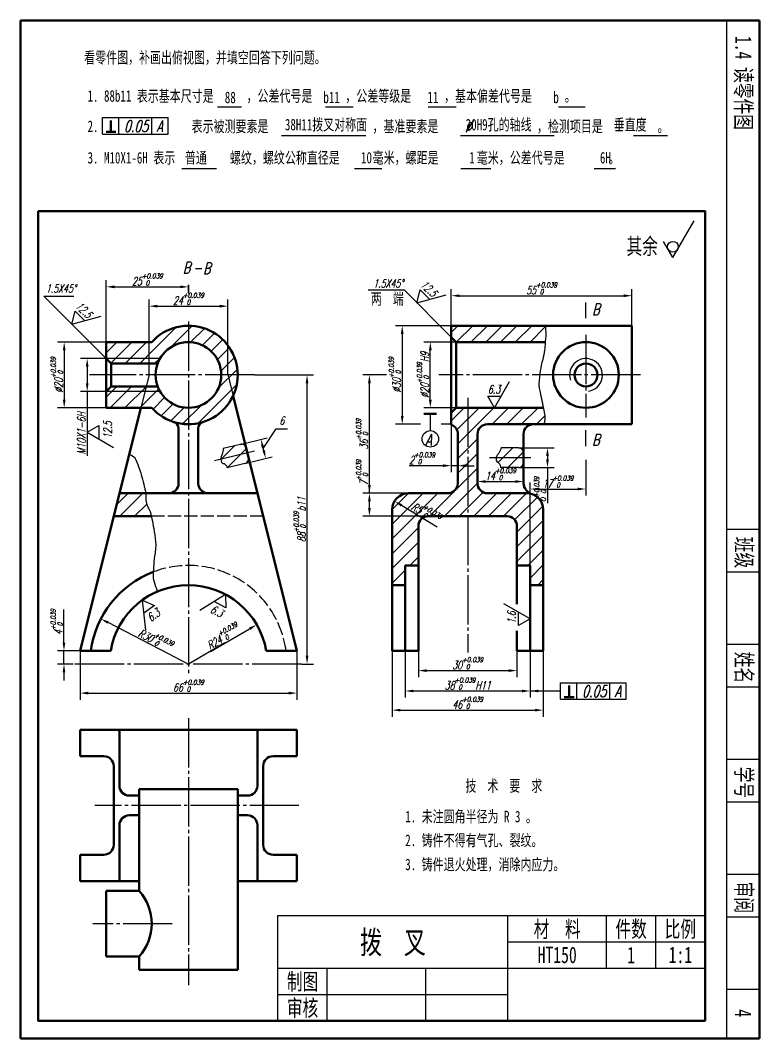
# Model space of a CAD drawing. Header units: millimetres. Extents: x -523 to 2163, y -1202 to 919.
# Drawn here: x 1249.9 to 1474.9, y 609.2 to 919.2 of the extents above; entities that cross this region are included whole.
import ezdxf
from ezdxf.enums import TextEntityAlignment as Align

# ---------------------------------------------------------------- set-up
doc = ezdxf.new("R2010")
doc.units = ezdxf.units.MM
doc.header["$PDMODE"] = 33
doc.header["$PDSIZE"] = 1.5
doc.linetypes.add('myCENTER', pattern=[18, 15, -1, 1, -1])
doc.linetypes.add('myHIDDEN', pattern=[5, 4, -1])
for name, color, linetype, lineweight in [('中心线', 7, 'myCENTER', 25), ('剖面线', 7, 'Continuous', 25), ('尺寸', 7, 'Continuous', 25), ('文字', 7, 'Continuous', 25), ('标注', 7, 'Continuous', 25), ('标题文字', 7, 'Continuous', 25), ('答案中心线', 1, 'myCENTER', 25), ('答案文字', 1, 'Continuous', 25), ('答案粗实线', 1, 'Continuous', 50), ('粗实线', 7, 'Continuous', 50), ('细实线', 7, 'Continuous', 25), ('虚线', 7, 'myHIDDEN', 25)]:
    doc.layers.add(name, color=color, linetype=linetype, lineweight=lineweight)
doc.styles.add('字母标注-3.5号', font='txt.shx', dxfattribs={"width": 0.7, "oblique": 15, "height": 3.5})
doc.styles.add('尺寸文字1-2.5号', font='txt.shx', dxfattribs={"width": 0.7, "oblique": 15, "height": 2.5})
doc.styles.add('标题汉字1-5号', font='SimSun.ttf', dxfattribs={"width": 0.7, "height": 5})
doc.styles.add('标题汉字2-3.5号', font='SimSun.ttf', dxfattribs={"width": 0.7, "height": 3.5})
doc.dimstyles.new('尺寸25', dxfattribs={"dimtxt": 2.5, "dimasz": 2.5, "dimexe": 2, "dimexo": 0, "dimgap": 0.5, "dimtad": 1, "dimdec": 0, "dimdsep": 46, "dimtxsty": '尺寸文字1-2.5号', "dimcen": 0, "dimadec": 0, "dimazin": 0, "dimtol": 1, "dimtp": 0.039, "dimtfac": 0.6, "dimtdec": 3, "dimtmove": 0, "dimatfit": 3, "dimfxl": 0, "dimarcsym": 0})
pattern_1 = [(45, (-299.08, 607.849), (-2.245064, 2.245064), [])]

# ---------------------------------------------------------------- blocks, each defined once
blk = doc.blocks.new('*D170')
at = {"layer": 'Defpoints', "color": 0}
for p in [(1374.7, 821.24), (1382.57, 821.24), (1382.57, 801.24)]:
    blk.add_point(p, dxfattribs=at)
at = {"layer": '尺寸', "color": 0, "lineweight": -2}
for p, q in [((1382.57, 821.24), (1372.7, 821.24)), ((1374.7, 803.74), (1374.7, 818.74)), ((1382.57, 801.24), (1372.7, 801.24))]:
    blk.add_line(p, q, dxfattribs=at)
at = {"layer": '尺寸', "color": 0}
for points in [[(1374.28, 818.74), (1375.12, 818.74), (1374.7, 821.24)], [(1374.28, 803.74), (1375.12, 803.74), (1374.7, 801.24)]]:
    blk.add_solid(points, dxfattribs=at)
at = {"layer": '尺寸', "color": 0, "insert": (1372.45, 811.24), "char_height": 2.5, "attachment_point": 5, "rotation": 90, "style": '尺寸文字1-2.5号'}
blk.add_mtext('%%c20{\\H1.500000;\\S+0.039^  0;}H9', dxfattribs=at)
blk = doc.blocks.new('*D171')
at = {"layer": 'Defpoints', "color": 0}
for p in [(1381.07, 826.24), (1366.15, 796.24), (1371.72, 796.24)]:
    blk.add_point(p, dxfattribs=at)
at = {"layer": '尺寸', "color": 0, "lineweight": -2}
for p, q in [((1381.07, 826.24), (1364.15, 826.24)), ((1366.15, 823.74), (1366.15, 798.74)), ((1371.72, 796.24), (1364.15, 796.24))]:
    blk.add_line(p, q, dxfattribs=at)
at = {"layer": '尺寸', "color": 0}
for points in [[(1365.73, 823.74), (1366.57, 823.74), (1366.15, 826.24)], [(1365.73, 798.74), (1366.57, 798.74), (1366.15, 796.24)]]:
    blk.add_solid(points, dxfattribs=at)
at = {"layer": '尺寸', "color": 0, "insert": (1363.9, 811.25), "char_height": 2.5, "attachment_point": 5, "rotation": 90, "style": '尺寸文字1-2.5号'}
blk.add_mtext('%%C30{\\H1.500000;\\S+0.039^  0;}', dxfattribs=at)
blk = doc.blocks.new('*D172')
at = {"layer": 'Defpoints', "color": 0}
for p in [(1381.07, 796.07), (1383.07, 785.41), (1381.07, 783.63)]:
    blk.add_point(p, dxfattribs=at)
at = {"layer": '尺寸', "color": 0, "lineweight": -2}
for p, q in [((1381.07, 796.07), (1381.07, 781.63)), ((1383.07, 785.41), (1383.07, 781.63)), ((1378.57, 783.63), (1368.29, 783.63)), ((1383.07, 783.63), (1381.07, 783.63)), ((1385.57, 783.63), (1388.07, 783.63))]:
    blk.add_line(p, q, dxfattribs=at)
at = {"layer": '尺寸', "color": 0}
for points in [[(1378.57, 784.05), (1378.57, 783.21), (1381.07, 783.63)], [(1385.57, 784.05), (1385.57, 783.21), (1383.07, 783.63)]]:
    blk.add_solid(points, dxfattribs=at)
at = {"layer": '尺寸', "color": 0, "insert": (1372.18, 785.88), "char_height": 2.5, "attachment_point": 5, "style": '尺寸文字1-2.5号'}
blk.add_mtext('2{\\H1.500000;\\S+0.039^  0;}', dxfattribs=at)
blk = doc.blocks.new('*D173')
at = {"layer": 'Defpoints', "color": 0}
for p in [(1389.07, 779.06), (1403.07, 779.82), (1403.07, 778.81)]:
    blk.add_point(p, dxfattribs=at)
at = {"layer": '尺寸', "color": 0, "lineweight": -2}
for p, q in [((1389.07, 779.06), (1389.07, 776.81)), ((1391.57, 778.81), (1400.57, 778.81)), ((1403.07, 779.82), (1403.07, 776.81))]:
    blk.add_line(p, q, dxfattribs=at)
at = {"layer": '尺寸', "color": 0}
for points in [[(1391.57, 779.22), (1391.57, 778.39), (1389.07, 778.81)], [(1400.57, 779.22), (1400.57, 778.39), (1403.07, 778.81)]]:
    blk.add_solid(points, dxfattribs=at)
at = {"layer": '尺寸', "color": 0, "insert": (1396.07, 781.06), "char_height": 2.5, "attachment_point": 5, "style": '尺寸文字1-2.5号'}
blk.add_mtext('14{\\H1.500000;\\S+0.039^  0;}', dxfattribs=at)
blk = doc.blocks.new('*D174')
at = {"layer": 'Defpoints', "color": 0}
for p in [(1401.57, 789.04), (1401.57, 783.04), (1410.35, 783.04)]:
    blk.add_point(p, dxfattribs=at)
at = {"layer": '尺寸', "color": 0, "lineweight": -2}
for p, q in [((1401.57, 789.04), (1412.35, 789.04)), ((1410.35, 786.54), (1410.35, 785.54)), ((1401.57, 783.04), (1412.35, 783.04)), ((1410.35, 783.04), (1410.35, 772.2))]:
    blk.add_line(p, q, dxfattribs=at)
at = {"layer": '尺寸', "color": 0}
for points in [[(1409.94, 786.54), (1410.77, 786.54), (1410.35, 789.04)], [(1409.94, 785.54), (1410.77, 785.54), (1410.35, 783.04)]]:
    blk.add_solid(points, dxfattribs=at)
at = {"layer": '尺寸', "color": 0, "insert": (1408.1, 776.37), "char_height": 2.5, "attachment_point": 5, "rotation": 90, "style": '尺寸文字1-2.5号'}
blk.add_mtext('6{\\H1.500000;\\S+0.039^  0;}', dxfattribs=at)
blk = doc.blocks.new('*D175')
at = {"layer": 'Defpoints', "color": 0}
for p in [(1422.07, 777.28), (1422.07, 776.52), (1405.07, 753.24)]:
    blk.add_point(p, dxfattribs=at)
at = {"layer": '尺寸', "color": 0, "lineweight": -2}
for p, q in [((1405.07, 753.24), (1405.07, 778.52)), ((1407.57, 776.52), (1419.57, 776.52)), ((1422.07, 777.28), (1422.07, 774.52))]:
    blk.add_line(p, q, dxfattribs=at)
at = {"layer": '尺寸', "color": 0}
for points in [[(1407.57, 776.94), (1407.57, 776.11), (1405.07, 776.52)], [(1419.57, 776.94), (1419.57, 776.11), (1422.07, 776.52)]]:
    blk.add_solid(points, dxfattribs=at)
at = {"layer": '尺寸', "color": 0, "insert": (1413.57, 778.77), "char_height": 2.5, "attachment_point": 5, "style": '尺寸文字1-2.5号'}
blk.add_mtext('17{\\H1.500000;\\S+0.039^  0;}', dxfattribs=at)
blk = doc.blocks.new('*D176')
at = {"layer": 'Defpoints', "color": 0}
for p in [(1436.07, 835.37), (1381.07, 826.24), (1436.07, 826.24)]:
    blk.add_point(p, dxfattribs=at)
at = {"layer": '尺寸', "color": 0, "lineweight": -2}
for p, q in [((1381.07, 826.24), (1381.07, 837.37)), ((1436.07, 826.24), (1436.07, 837.37)), ((1383.57, 835.37), (1433.57, 835.37))]:
    blk.add_line(p, q, dxfattribs=at)
at = {"layer": '尺寸', "color": 0}
for points in [[(1383.57, 835.79), (1383.57, 834.96), (1381.07, 835.37)], [(1433.57, 835.79), (1433.57, 834.96), (1436.07, 835.37)]]:
    blk.add_solid(points, dxfattribs=at)
at = {"layer": '尺寸', "color": 0, "insert": (1408.57, 837.62), "char_height": 2.5, "attachment_point": 5, "style": '尺寸文字1-2.5号'}
blk.add_mtext('55{\\H1.500000;\\S+0.039^  0;}', dxfattribs=at)
blk = doc.blocks.new('*D177')
at = {"layer": 'Defpoints', "color": 0}
for p in [(1356.16, 775.24), (1368.07, 775.24), (1374.07, 768.24)]:
    blk.add_point(p, dxfattribs=at)
at = {"layer": '尺寸', "color": 0, "lineweight": -2}
for p, q in [((1356.16, 775.24), (1356.16, 785.32)), ((1368.07, 775.24), (1354.16, 775.24)), ((1356.16, 770.74), (1356.16, 772.74)), ((1374.07, 768.24), (1354.16, 768.24))]:
    blk.add_line(p, q, dxfattribs=at)
at = {"layer": '尺寸', "color": 0}
for points in [[(1355.74, 772.74), (1356.58, 772.74), (1356.16, 775.24)], [(1355.74, 770.74), (1356.58, 770.74), (1356.16, 768.24)]]:
    blk.add_solid(points, dxfattribs=at)
at = {"layer": '尺寸', "color": 0, "insert": (1353.91, 781.53), "char_height": 2.5, "attachment_point": 5, "rotation": 90, "style": '尺寸文字1-2.5号'}
blk.add_mtext('7{\\H1.500000;\\S+0.039^  0;}', dxfattribs=at)
blk = doc.blocks.new('*D178')
at = {"layer": 'Defpoints', "color": 0}
for p in [(1356.16, 811.24), (1358.25, 811.24), (1368.07, 775.24)]:
    blk.add_point(p, dxfattribs=at)
at = {"layer": '尺寸', "color": 0, "lineweight": -2}
for p, q in [((1358.25, 811.24), (1354.16, 811.24)), ((1356.16, 777.74), (1356.16, 808.74)), ((1368.07, 775.24), (1354.16, 775.24))]:
    blk.add_line(p, q, dxfattribs=at)
at = {"layer": '尺寸', "color": 0}
for points in [[(1355.74, 808.74), (1356.58, 808.74), (1356.16, 811.24)], [(1355.74, 777.74), (1356.58, 777.74), (1356.16, 775.24)]]:
    blk.add_solid(points, dxfattribs=at)
at = {"layer": '尺寸', "color": 0, "insert": (1353.91, 793.24), "char_height": 2.5, "attachment_point": 5, "rotation": 90, "style": '尺寸文字1-2.5号'}
blk.add_mtext('36{\\H1.500000;\\S+0.039^  0;}', dxfattribs=at)
blk = doc.blocks.new('*D179')
at = {"layer": 'Defpoints', "color": 0}
for p in [(1363.81, 772.86), (1368.07, 770.24)]:
    blk.add_point(p, dxfattribs=at)
at = {"layer": '尺寸', "color": 0, "lineweight": -2}
blk.add_line((1376.77, 764.92), (1365.94, 771.55), dxfattribs=at)
at = {"layer": '尺寸', "color": 0}
blk.add_solid([(1366.15, 771.91), (1365.72, 771.19), (1363.81, 772.86)], dxfattribs=at)
at = {"layer": '尺寸', "color": 0, "insert": (1373.6, 769.5), "char_height": 2.5, "attachment_point": 5, "rotation": 328.5179, "style": '尺寸文字1-2.5号'}
blk.add_mtext('R5{\\H1.500000;\\S+0.039^  0;}', dxfattribs=at)
blk = doc.blocks.new('*D180')
at = {"layer": 'Defpoints', "color": 0}
for p in [(1371.07, 727.24), (1401.07, 727.24), (1401.07, 721.24)]:
    blk.add_point(p, dxfattribs=at)
at = {"layer": '尺寸', "color": 0, "lineweight": -2}
for p, q in [((1371.07, 727.24), (1371.07, 719.24)), ((1401.07, 727.24), (1401.07, 719.24)), ((1373.57, 721.24), (1398.57, 721.24))]:
    blk.add_line(p, q, dxfattribs=at)
at = {"layer": '尺寸', "color": 0}
for points in [[(1373.57, 721.65), (1373.57, 720.82), (1371.07, 721.24)], [(1398.57, 721.65), (1398.57, 720.82), (1401.07, 721.24)]]:
    blk.add_solid(points, dxfattribs=at)
at = {"layer": '尺寸', "color": 0, "insert": (1386.07, 723.49), "char_height": 2.5, "attachment_point": 5, "style": '尺寸文字1-2.5号'}
blk.add_mtext('30{\\H1.500000;\\S+0.039^  0;}', dxfattribs=at)
blk = doc.blocks.new('*D181')
at = {"layer": 'Defpoints', "color": 0}
for p in [(1367.07, 727.24), (1405.07, 727.24), (1405.07, 715.04)]:
    blk.add_point(p, dxfattribs=at)
at = {"layer": '尺寸', "color": 0, "lineweight": -2}
for p, q in [((1367.07, 727.24), (1367.07, 713.04)), ((1405.07, 727.24), (1405.07, 713.04)), ((1369.57, 715.04), (1402.57, 715.04))]:
    blk.add_line(p, q, dxfattribs=at)
at = {"layer": '尺寸', "color": 0}
for points in [[(1369.57, 715.45), (1369.57, 714.62), (1367.07, 715.04)], [(1402.57, 715.45), (1402.57, 714.62), (1405.07, 715.04)]]:
    blk.add_solid(points, dxfattribs=at)
at = {"layer": '尺寸', "color": 0, "insert": (1386.07, 717.29), "char_height": 2.5, "attachment_point": 5, "style": '尺寸文字1-2.5号'}
blk.add_mtext('38{\\H1.500000;\\S+0.039^  0;}H11', dxfattribs=at)
blk = doc.blocks.new('*D182')
at = {"layer": 'Defpoints', "color": 0}
for p in [(1363.07, 727.24), (1409.07, 727.24), (1409.07, 709.2)]:
    blk.add_point(p, dxfattribs=at)
at = {"layer": '尺寸', "color": 0, "lineweight": -2}
for p, q in [((1363.07, 727.24), (1363.07, 707.2)), ((1409.07, 727.24), (1409.07, 707.2)), ((1365.57, 709.2), (1406.57, 709.2))]:
    blk.add_line(p, q, dxfattribs=at)
at = {"layer": '尺寸', "color": 0}
for points in [[(1365.57, 709.62), (1365.57, 708.79), (1363.07, 709.2)], [(1406.57, 709.62), (1406.57, 708.79), (1409.07, 709.2)]]:
    blk.add_solid(points, dxfattribs=at)
at = {"layer": '尺寸', "color": 0, "insert": (1386.07, 711.45), "char_height": 2.5, "attachment_point": 5, "style": '尺寸文字1-2.5号'}
blk.add_mtext('46{\\H1.500000;\\S+0.039^  0;}', dxfattribs=at)
blk = doc.blocks.new('*D183')
at = {"layer": 'Defpoints', "color": 0}
for p in [(1313.08, 832.19), (1289.08, 811.24), (1313.08, 811.24)]:
    blk.add_point(p, dxfattribs=at)
at = {"layer": '尺寸', "color": 0, "lineweight": -2}
for p, q in [((1289.08, 811.24), (1289.08, 834.19)), ((1313.08, 811.24), (1313.08, 834.19)), ((1291.58, 832.19), (1310.58, 832.19))]:
    blk.add_line(p, q, dxfattribs=at)
at = {"layer": '尺寸', "color": 0}
for points in [[(1291.58, 832.61), (1291.58, 831.77), (1289.08, 832.19)], [(1310.58, 832.61), (1310.58, 831.77), (1313.08, 832.19)]]:
    blk.add_solid(points, dxfattribs=at)
at = {"layer": '尺寸', "color": 0, "insert": (1301.08, 834.44), "char_height": 2.5, "attachment_point": 5, "style": '尺寸文字1-2.5号'}
blk.add_mtext('24{\\H1.500000;\\S+0.039^  0;}', dxfattribs=at)
blk = doc.blocks.new('*D184')
at = {"layer": 'Defpoints', "color": 0}
for p in [(1301.08, 838.69), (1301.08, 838.07), (1276.08, 821.24)]:
    blk.add_point(p, dxfattribs=at)
at = {"layer": '尺寸', "color": 0, "lineweight": -2}
for p, q in [((1276.08, 821.24), (1276.08, 840.07)), ((1278.58, 838.07), (1298.58, 838.07)), ((1301.08, 838.69), (1301.08, 836.07))]:
    blk.add_line(p, q, dxfattribs=at)
at = {"layer": '尺寸', "color": 0}
for points in [[(1278.58, 838.49), (1278.58, 837.65), (1276.08, 838.07)], [(1298.58, 838.49), (1298.58, 837.65), (1301.08, 838.07)]]:
    blk.add_solid(points, dxfattribs=at)
at = {"layer": '尺寸', "color": 0, "insert": (1288.58, 840.32), "char_height": 2.5, "attachment_point": 5, "style": '尺寸文字1-2.5号'}
blk.add_mtext('25{\\H1.500000;\\S+0.039^  0;}', dxfattribs=at)
blk = doc.blocks.new('*D185')
at = {"layer": 'Defpoints', "color": 0}
for p in [(1276.08, 816.24), (1270.26, 806.24), (1276.08, 806.24)]:
    blk.add_point(p, dxfattribs=at)
at = {"layer": '尺寸', "color": 0, "lineweight": -2}
for p, q in [((1276.08, 816.24), (1268.26, 816.24)), ((1270.26, 813.74), (1270.26, 808.74)), ((1276.08, 806.24), (1268.26, 806.24)), ((1270.26, 806.24), (1270.26, 786.64))]:
    blk.add_line(p, q, dxfattribs=at)
at = {"layer": '尺寸', "color": 0}
for points in [[(1269.84, 813.74), (1270.68, 813.74), (1270.26, 816.24)], [(1269.84, 808.74), (1270.68, 808.74), (1270.26, 806.24)]]:
    blk.add_solid(points, dxfattribs=at)
at = {"layer": '尺寸', "color": 0, "insert": (1268.51, 793.45), "char_height": 2.5, "attachment_point": 5, "rotation": 90, "style": '尺寸文字1-2.5号'}
blk.add_mtext('M10X1-6H', dxfattribs=at)
blk = doc.blocks.new('*D186')
at = {"layer": 'Defpoints', "color": 0}
for p in [(1276.08, 821.24), (1263.27, 801.24), (1276.08, 801.24)]:
    blk.add_point(p, dxfattribs=at)
at = {"layer": '尺寸', "color": 0, "lineweight": -2}
for p, q in [((1276.08, 821.24), (1261.27, 821.24)), ((1263.27, 818.74), (1263.27, 803.74)), ((1276.08, 801.24), (1261.27, 801.24))]:
    blk.add_line(p, q, dxfattribs=at)
at = {"layer": '尺寸', "color": 0}
for points in [[(1262.85, 818.74), (1263.68, 818.74), (1263.27, 821.24)], [(1262.85, 803.74), (1263.68, 803.74), (1263.27, 801.24)]]:
    blk.add_solid(points, dxfattribs=at)
at = {"layer": '尺寸', "color": 0, "insert": (1261.02, 811.24), "char_height": 2.5, "attachment_point": 5, "rotation": 90, "style": '尺寸文字1-2.5号'}
blk.add_mtext('%%C20{\\H1.500000;\\S+0.039^  0;}', dxfattribs=at)
blk = doc.blocks.new('*D187')
at = {"layer": 'Defpoints', "color": 0}
for p in [(1323.14, 791.67), (1316.82, 790.1), (1318.27, 784.28)]:
    blk.add_point(p, dxfattribs=at)
at = {"layer": '尺寸', "color": 0, "lineweight": -2}
for p, q in [((1316.82, 790.1), (1325.09, 792.15)), ((1323.99, 788.27), (1323.75, 789.24)), ((1318.27, 784.28), (1326.53, 786.33))]:
    blk.add_line(p, q, dxfattribs=at)
at = {"layer": '尺寸', "color": 0}
for points in [[(1324.15, 789.34), (1323.34, 789.14), (1323.14, 791.67)], [(1324.39, 788.37), (1323.58, 788.17), (1324.59, 785.85)]]:
    blk.add_solid(points, dxfattribs=at)
blk = doc.blocks.new('*D188')
at = {"layer": 'Defpoints', "color": 0}
for p in [(1263.2, 727.24), (1268.08, 727.24), (1265.98, 723.24)]:
    blk.add_point(p, dxfattribs=at)
at = {"layer": '尺寸', "color": 0, "lineweight": -2}
for p, q in [((1263.2, 729.74), (1263.2, 739.81)), ((1268.08, 727.24), (1261.2, 727.24)), ((1263.2, 723.24), (1263.2, 727.24)), ((1265.98, 723.24), (1261.2, 723.24)), ((1263.2, 720.74), (1263.2, 718.24))]:
    blk.add_line(p, q, dxfattribs=at)
at = {"layer": '尺寸', "color": 0}
for points in [[(1262.78, 729.74), (1263.61, 729.74), (1263.2, 727.24)], [(1262.78, 720.74), (1263.61, 720.74), (1263.2, 723.24)]]:
    blk.add_solid(points, dxfattribs=at)
at = {"layer": '尺寸', "color": 0, "insert": (1260.95, 736.02), "char_height": 2.5, "attachment_point": 5, "rotation": 90, "style": '尺寸文字1-2.5号'}
blk.add_mtext('4{\\H1.500000;\\S+0.039^  0;}', dxfattribs=at)
blk = doc.blocks.new('*D189')
at = {"layer": 'Defpoints', "color": 0}
for p in [(1321.88, 735.21), (1301.08, 723.24)]:
    blk.add_point(p, dxfattribs=at)
at = {"layer": '尺寸', "color": 0, "lineweight": -2}
blk.add_line((1307.76, 727.09), (1319.71, 733.97), dxfattribs=at)
at = {"layer": '尺寸', "color": 0}
blk.add_solid([(1319.5, 734.33), (1319.92, 733.61), (1321.88, 735.21)], dxfattribs=at)
at = {"layer": '尺寸', "color": 0, "insert": (1311.53, 731.86), "char_height": 2.5, "attachment_point": 5, "rotation": 29.9179, "style": '尺寸文字1-2.5号'}
blk.add_mtext('R24{\\H1.500000;\\S+0.039^  0;}', dxfattribs=at)
blk = doc.blocks.new('*D190')
at = {"layer": 'Defpoints', "color": 0}
for p in [(1274.41, 736.99), (1301.08, 723.24)]:
    blk.add_point(p, dxfattribs=at)
at = {"layer": '尺寸', "color": 0, "lineweight": -2}
blk.add_line((1295.04, 726.35), (1276.63, 735.85), dxfattribs=at)
at = {"layer": '尺寸', "color": 0}
blk.add_solid([(1276.82, 736.22), (1276.44, 735.48), (1274.41, 736.99)], dxfattribs=at)
at = {"layer": '尺寸', "color": 0, "insert": (1291.19, 730.87), "char_height": 2.5, "attachment_point": 5, "rotation": 332.7281, "style": '尺寸文字1-2.5号'}
blk.add_mtext('R30{\\H1.500000;\\S+0.039^  0;}', dxfattribs=at)
blk = doc.blocks.new('*D191')
at = {"layer": 'Defpoints', "color": 0}
for p in [(1268.08, 727.24), (1334.08, 727.24), (1334.08, 714.39)]:
    blk.add_point(p, dxfattribs=at)
at = {"layer": '尺寸', "color": 0, "lineweight": -2}
for p, q in [((1268.08, 727.24), (1268.08, 712.39)), ((1334.08, 727.24), (1334.08, 712.39)), ((1270.58, 714.39), (1331.58, 714.39))]:
    blk.add_line(p, q, dxfattribs=at)
at = {"layer": '尺寸', "color": 0}
for points in [[(1270.58, 714.81), (1270.58, 713.97), (1268.08, 714.39)], [(1331.58, 714.81), (1331.58, 713.97), (1334.08, 714.39)]]:
    blk.add_solid(points, dxfattribs=at)
at = {"layer": '尺寸', "color": 0, "insert": (1301.08, 716.64), "char_height": 2.5, "attachment_point": 5, "style": '尺寸文字1-2.5号'}
blk.add_mtext('66{\\H1.500000;\\S+0.039^  0;}', dxfattribs=at)
blk = doc.blocks.new('*D192')
at = {"layer": 'Defpoints', "color": 0}
for p in [(1321.16, 811.24), (1337.18, 811.24), (1335.51, 723.24)]:
    blk.add_point(p, dxfattribs=at)
at = {"layer": '尺寸', "color": 0, "lineweight": -2}
for p, q in [((1321.16, 811.24), (1339.18, 811.24)), ((1337.18, 725.74), (1337.18, 808.74)), ((1335.51, 723.24), (1339.18, 723.24))]:
    blk.add_line(p, q, dxfattribs=at)
at = {"layer": '尺寸', "color": 0}
for points in [[(1336.76, 808.74), (1337.6, 808.74), (1337.18, 811.24)], [(1336.76, 725.74), (1337.6, 725.74), (1337.18, 723.24)]]:
    blk.add_solid(points, dxfattribs=at)
at = {"layer": '尺寸', "color": 0, "insert": (1334.93, 767.24), "char_height": 2.5, "attachment_point": 5, "rotation": 90, "style": '尺寸文字1-2.5号'}
blk.add_mtext('88{\\H1.500000;\\S+0.039^  0;}b11', dxfattribs=at)

msp = doc.modelspace()

# ---------------------------------------------------------------- hatches: boundary and pattern name
at = {"layer": '剖面线'}
h = msp.add_hatch(dxfattribs=at)
h.set_pattern_fill('ANSI31', color=256, style=0)
h.set_pattern_definition(pattern_1)
h.paths.add_polyline_path([(1291.709, 814.745, -0.8354827), (1311.076, 811.245, -0.8354827), (1291.709, 807.745), (1277.576, 807.745), (1276.076, 806.245), (1276.076, 801.245), (1289.896, 801.245, 2.618034), (1289.896, 821.245), (1276.076, 821.245), (1276.076, 816.245), (1277.576, 814.745)])
h = msp.add_hatch(dxfattribs=at)
h.set_pattern_fill('ANSI31', color=256, style=0)
h.set_pattern_definition(pattern_1)
h.paths.add_polyline_path([(1409.687, 821.245, 0.0019366), (1409.805, 823.036, 0.0559566), (1409.646, 826.245), (1381.069, 826.245), (1381.069, 822.745), (1382.569, 821.245)])
h.paths.add_polyline_path([(1382.569, 801.245), (1381.069, 799.745), (1381.069, 796.073, -0.3178372), (1383.069, 793.245), (1383.069, 778.245, -0.4142136), (1380.069, 775.245), (1368.069, 775.245, 0.4142136), (1363.069, 770.245), (1363.069, 747.245), (1367.069, 747.245), (1367.069, 753.245), (1371.069, 753.245), (1371.069, 765.245, -0.4142136), (1374.069, 768.245), (1398.069, 768.245, -0.4142136), (1401.069, 765.245), (1401.069, 753.245), (1405.069, 753.245), (1405.069, 747.245), (1409.069, 747.245), (1409.069, 770.245, 0.4142136), (1404.069, 775.245), (1392.069, 775.245, -0.4142136), (1389.069, 778.245), (1389.069, 793.245, -0.4142136), (1392.069, 796.245), (1406.069, 796.245), (1409.246, 796.245, 0.1351967), (1409.476, 799.33, 0.0006315), (1409.097, 801.245)])
h = msp.add_hatch(dxfattribs=at)
h.set_pattern_fill('ANSI31', color=256, style=0)
h.set_pattern_definition(pattern_1)
h.paths.add_polyline_path([(1319, 787.55), (1318.614, 789.092, 0.3969248), (1316.821, 790.1), (1311.698, 788.829, -0.0249415), (1311.496, 787.607, -0.0612584), (1311.211, 786.758, 0.0219572), (1311.059, 786.4, 0.2498993), (1311.304, 784.557, -0.1666157), (1312.461, 783.835), (1313.137, 783.004), (1318.267, 784.277, 0.4142136), (1319.361, 786.094)])
h = msp.add_hatch(dxfattribs=at)
h.set_pattern_fill('ANSI31', color=256, style=0)
h.set_pattern_definition(pattern_1)
h.paths.add_polyline_path([(1401.569, 783.039, 0.4142136), (1403.069, 784.539), (1403.069, 787.539, 0.4142136), (1401.569, 789.039), (1396.29, 789.039, -0.0249415), (1395.8, 787.902, -0.0370543), (1395.531, 787.431), (1394.893, 786.482, 0.1962484), (1394.879, 784.989, -0.255352), (1396.018, 783.323, -0.0264655), (1396.031, 783.039)])
h = msp.add_hatch(dxfattribs=at)
h.set_pattern_fill('ANSI31', color=256, style=0)
h.set_pattern_definition(pattern_1)
h.paths.add_polyline_path([(1289.701, 768.245, 0.0783961), (1289.279, 769.999, -0.1592854), (1288.097, 774.017, 0.0340721), (1288.05, 775.245), (1280.076, 775.245), (1278.326, 768.245)])

# ---------------------------------------------------------------- linework, layer by layer
at = {"layer": '中心线'}
for p, q in [((1301.076, 827.511), (1301.076, 719.748)), ((1422.069, 823.485), (1422.069, 798.262)), ((1321.156, 811.245), (1270.966, 811.245)), ((1438.672, 811.245), (1377.267, 811.245)), ((1386.069, 804.327), (1386.069, 726.707)), ((1321.165, 788.088), (1308.965, 785.059)), ((1405.3, 786.039), (1392.73, 786.039)), ((1335.506, 723.245), (1265.984, 723.245))]:
    msp.add_line(p, q, dxfattribs=at)
at = {"layer": '尺寸'}
for p, q in [((1274.901, 889.599), (1294.901, 889.599)), ((1274.901, 884.599), (1274.901, 889.599)), ((1279.901, 884.599), (1279.901, 889.599)), ((1289.901, 884.599), (1289.901, 889.599)), ((1294.901, 884.599), (1294.901, 889.599)), ((1274.901, 884.599), (1294.901, 884.599)), ((1301.076, 836.298), (1301.076, 838.694)), ((1381.069, 822.745), (1366.794, 837.019)), ((1276.076, 816.245), (1257.086, 835.235)), ((1257.086, 835.235), (1266.174, 835.235)), ((1361.363, 811.245), (1358.251, 811.245)), ((1323.839, 788.873), (1327.767, 794.826)), ((1327.767, 794.826), (1331.252, 794.826)), ((1371.73, 796.245), (1371.724, 796.245)), ((1381.069, 796.245), (1377.977, 796.245)), ((1422.069, 785.406), (1422.069, 777.285)), ((1312.206, 729.649), (1301.076, 723.245)), ((1292.795, 727.514), (1301.076, 723.245)), ((1414.33, 717.538), (1434.33, 717.538)), ((1414.33, 712.538), (1414.33, 717.538)), ((1419.33, 712.538), (1419.33, 717.538)), ((1429.33, 712.538), (1429.33, 717.538)), ((1434.33, 712.538), (1434.33, 717.538)), ((1414.33, 712.538), (1434.33, 712.538))]:
    msp.add_line(p, q, dxfattribs=at)
at = {"layer": '文字'}
for p, q in [((1309.92, 892.847), (1317.217, 892.847)), ((1342.747, 892.847), (1351.236, 892.847)), ((1374.061, 892.847), (1382.551, 892.847)), ((1413.737, 892.847), (1421.779, 892.847)), ((1329.374, 884.122), (1355.031, 884.122)), ((1383.903, 884.122), (1412.35, 884.122)), ((1436.536, 884.122), (1446.885, 884.122)), ((1299.046, 874.118), (1309.62, 874.118)), ((1351.633, 874.118), (1359.954, 874.118)), ((1383.964, 874.118), (1393.151, 874.118)), ((1424.615, 874.118), (1431.029, 874.118))]:
    msp.add_line(p, q, dxfattribs=at)
at = {"layer": '标注'}
for p, q in [((1448.521, 847.014), (1454.988, 858.214)), ((1448.521, 847.014), (1445.692, 851.914)), ((1370.569, 833.245), (1371.608, 837.15)), ((1371.608, 837.15), (1374.471, 834.298)), ((1370.569, 833.245), (1379.487, 835.653)), ((1265.576, 826.745), (1266.615, 830.65)), ((1265.576, 826.745), (1274.494, 829.153)), ((1266.615, 830.65), (1269.478, 827.798)), ((1394.184, 801.245), (1398.803, 809.245)), ((1392.164, 804.745), (1396.205, 804.745)), ((1394.184, 801.245), (1392.164, 804.745)), ((1270.259, 793.831), (1273.759, 795.852)), ((1270.259, 793.831), (1278.259, 789.212)), ((1273.759, 795.852), (1273.759, 791.81)), ((1312.398, 744.406), (1304.528, 739.569)), ((1312.398, 744.406), (1312.509, 740.366)), ((1287.029, 742.704), (1288.004, 733.518)), ((1287.029, 742.704), (1290.723, 741.064)), ((1290.723, 741.064), (1287.456, 738.686)), ((1312.509, 740.366), (1308.955, 742.29)), ((1405.069, 736.957), (1397.069, 741.575)), ((1401.569, 734.936), (1401.569, 738.977)), ((1405.069, 736.957), (1401.569, 734.936))]:
    msp.add_line(p, q, dxfattribs=at)
msp.add_circle((1448.521, 850.281), 1.633, dxfattribs=at)
at = {"layer": '答案中心线'}
for p, q in [((1301.076, 706.765), (1301.076, 625.512)), ((1334.728, 680.182), (1272.573, 680.182)), ((1296.169, 644.182), (1271.997, 644.182))]:
    msp.add_line(p, q, dxfattribs=at)
at = {"layer": '答案粗实线'}
for p, q in [((1334.076, 703.182), (1268.076, 703.182)), ((1268.076, 703.182), (1268.076, 695.182)), ((1280.076, 703.182), (1280.076, 686.182)), ((1322.076, 703.182), (1322.076, 686.182)), ((1334.076, 703.182), (1334.076, 695.182)), ((1275.326, 695.182), (1268.076, 695.182)), ((1334.076, 695.182), (1326.826, 695.182)), ((1278.326, 692.182), (1278.326, 668.182)), ((1323.826, 692.182), (1323.826, 668.182)), ((1316.076, 685.182), (1286.076, 685.182)), ((1286.076, 685.182), (1286.076, 654.182)), ((1316.076, 685.182), (1316.076, 630.182)), ((1286.076, 683.182), (1283.076, 683.182)), ((1319.076, 683.182), (1316.076, 683.182)), ((1286.076, 677.182), (1283.076, 677.182)), ((1319.076, 677.182), (1316.076, 677.182)), ((1280.076, 674.182), (1280.076, 657.182)), ((1322.076, 674.182), (1322.076, 657.182)), ((1268.076, 665.182), (1268.076, 657.182)), ((1275.326, 665.182), (1268.076, 665.182)), ((1334.076, 665.182), (1326.826, 665.182)), ((1334.076, 665.182), (1334.076, 657.182)), ((1286.076, 657.182), (1268.076, 657.182)), ((1276.076, 654.182), (1276.076, 634.182)), ((1286.076, 654.182), (1276.076, 654.182)), ((1334.076, 657.182), (1316.076, 657.182)), ((1286.076, 634.182), (1276.076, 634.182)), ((1286.076, 634.182), (1286.076, 630.182)), ((1316.076, 630.182), (1286.076, 630.182))]:
    msp.add_line(p, q, dxfattribs=at)
for centre, radius, start, end in [((1275.326, 692.182), 3, 0, 90), ((1326.826, 692.182), 3, 90, 180), ((1283.076, 686.182), 3, 180, 270), ((1319.076, 686.182), 3, 270, 0), ((1283.076, 674.182), 3, 90, 180), ((1319.076, 674.182), 3, 0, 90), ((1275.326, 668.182), 3, 270, 0), ((1326.826, 668.182), 3, 180, 270), ((1274.896, 644.182), 15, 318.18969, 41.81031)]:
    msp.add_arc(centre, radius, start, end, dxfattribs=at)
at = {"layer": '粗实线'}
for p, q in [((1249.926, 919.199), (1249.926, 609.199)), ((1474.926, 919.199), (1249.926, 919.199)), ((1474.926, 609.199), (1474.926, 919.199)), ((1277.499, 888.754), (1277.499, 885.254)), ((1275.999, 885.254), (1278.999, 885.254)), ((1381.069, 826.245), (1381.069, 822.745)), ((1436.069, 826.245), (1381.069, 826.245)), ((1436.069, 826.245), (1436.069, 796.245)), ((1382.569, 821.245), (1381.069, 822.745)), ((1381.069, 822.745), (1381.069, 799.745)), ((1289.896, 821.245), (1276.076, 821.245)), ((1276.076, 821.245), (1276.076, 816.245)), ((1409.687, 821.245), (1382.569, 821.245)), ((1382.569, 821.245), (1382.569, 801.245)), ((1277.576, 814.745), (1276.076, 816.245)), ((1276.076, 816.245), (1276.076, 806.245)), ((1291.709, 814.745), (1277.576, 814.745)), ((1277.576, 814.745), (1277.576, 807.745)), ((1277.576, 807.745), (1276.076, 806.245)), ((1276.076, 801.245), (1276.076, 806.245)), ((1291.709, 807.745), (1277.576, 807.745)), ((1314.664, 804.892), (1334.076, 727.245)), ((1286.576, 801.245), (1268.076, 727.245)), ((1289.896, 801.245), (1276.076, 801.245)), ((1382.569, 801.245), (1381.069, 799.745)), ((1409.097, 801.245), (1382.569, 801.245)), ((1372.747, 799.429), (1376.607, 799.429)), ((1381.069, 799.745), (1381.069, 796.073)), ((1298.076, 794.996), (1298.076, 778.245)), ((1304.076, 794.996), (1304.076, 778.245)), ((1392.069, 796.245), (1406.069, 796.245)), ((1436.069, 796.245), (1406.069, 796.245)), ((1383.069, 793.245), (1383.069, 778.245)), ((1389.069, 793.245), (1389.069, 778.245)), ((1403.069, 793.245), (1403.069, 778.245)), ((1295.076, 775.245), (1280.076, 775.245)), ((1295.076, 775.245), (1307.076, 775.245)), ((1307.076, 775.245), (1322.076, 775.245)), ((1368.069, 775.245), (1380.069, 775.245)), ((1392.069, 775.245), (1404.069, 775.245)), ((1363.069, 770.245), (1363.069, 727.245)), ((1409.069, 770.245), (1409.069, 727.245)), ((1289.789, 768.245), (1278.326, 768.245)), ((1398.069, 768.245), (1374.069, 768.245)), ((1371.069, 765.245), (1371.069, 727.245)), ((1401.069, 765.245), (1401.069, 741.477)), ((1367.069, 753.245), (1367.069, 727.245)), ((1367.069, 753.245), (1371.069, 753.245)), ((1401.069, 753.245), (1405.069, 753.245)), ((1405.069, 753.245), (1405.069, 727.245)), ((1363.069, 747.245), (1367.069, 747.245)), ((1405.069, 747.245), (1409.069, 747.245)), ((1401.069, 733.343), (1401.069, 727.245)), ((1277.412, 727.245), (1268.076, 727.245)), ((1334.076, 727.245), (1324.741, 727.245)), ((1363.069, 727.245), (1371.069, 727.245)), ((1401.069, 727.245), (1409.069, 727.245)), ((1416.928, 716.693), (1416.928, 713.193)), ((1415.428, 713.193), (1418.428, 713.193)), ((1249.926, 609.199), (1474.926, 609.199))]:
    msp.add_line(p, q, dxfattribs=at)
msp.add_lwpolyline([(1255.328, 861.148), (1458.314, 861.148), (1458.314, 614.653), (1255.328, 614.653)], close=True, dxfattribs=at)
for centre, radius in [((1301.076, 811.245), 10), ((1422.069, 811.245), 10), ((1422.069, 811.245), 3.5)]:
    msp.add_circle(centre, radius, dxfattribs=at)
for centre, radius, start, end in [((1301.076, 811.245), 15, 221.81031, 138.18969), ((1296.076, 794.996), 2, 0, 72.89536), ((1306.076, 794.996), 2, 107.10464, 180), ((1380.069, 793.245), 3, 0, 70.52878), ((1392.069, 793.245), 3, 90, 180), ((1406.069, 793.245), 3, 90, 180), ((1295.076, 778.245), 3, 270, 0), ((1307.076, 778.245), 3, 180, 270), ((1380.069, 778.245), 3, 270, 0), ((1392.069, 778.245), 3, 180, 270), ((1407.194, 778.71), 4.151, 186.44373, 239.2525), ((1368.069, 770.245), 5, 90, 180), ((1404.069, 770.245), 5, 0, 90), ((1374.069, 765.245), 3, 90, 180), ((1398.069, 765.245), 3, 0, 90), ((1301.076, 723.245), 30, 110.9235, 172.33774), ((1301.076, 723.245), 24, 9.59407, 170.40593)]:
    msp.add_arc(centre, radius, start, end, dxfattribs=at)
at = {"layer": '细实线'}
for p, q in [((1464.926, 609.199), (1464.926, 919.199)), ((1366.794, 837.019), (1355.822, 837.019)), ((1422.069, 828.53), (1422.069, 833.259)), ((1292.416, 816.245), (1276.076, 816.245)), ((1289.076, 811.245), (1286.576, 801.245)), ((1313.076, 811.245), (1314.664, 804.892)), ((1292.416, 806.245), (1276.076, 806.245)), ((1374.7, 799.429), (1374.7, 794.288)), ((1422.069, 789.565), (1422.069, 794.478)), ((1316.821, 790.1), (1311.635, 788.813)), ((1318.638, 789.006), (1319.361, 786.094)), ((1401.569, 789.039), (1396.225, 789.039)), ((1403.069, 787.539), (1403.069, 784.539)), ((1318.267, 784.277), (1312.891, 782.943)), ((1401.569, 783.039), (1396.031, 783.039)), ((1474.926, 764.199), (1464.926, 764.199)), ((1474.926, 751.199), (1464.926, 751.199)), ((1474.926, 729.199), (1464.926, 729.199)), ((1474.926, 716.199), (1464.926, 716.199)), ((1474.926, 694.199), (1464.926, 694.199)), ((1474.926, 681.199), (1464.926, 681.199)), ((1474.926, 659.199), (1464.926, 659.199)), ((1328.314, 646.653), (1458.314, 646.653)), ((1328.314, 614.653), (1328.314, 646.653)), ((1398.314, 614.653), (1398.314, 646.653)), ((1428.314, 630.653), (1428.314, 646.653)), ((1443.314, 630.653), (1443.314, 646.653)), ((1458.314, 614.653), (1458.314, 646.653)), ((1474.926, 646.199), (1464.926, 646.199)), ((1398.314, 638.653), (1458.314, 638.653)), ((1328.314, 630.653), (1458.314, 630.653)), ((1343.314, 614.653), (1343.314, 630.653)), ((1373.314, 614.653), (1373.314, 630.653)), ((1474.926, 624.199), (1464.926, 624.199)), ((1328.314, 622.653), (1398.314, 622.653)), ((1328.314, 614.653), (1458.314, 614.653))]:
    msp.add_line(p, q, dxfattribs=at)
for points in [[(1409.688, 826.245, -0.0084066), (1409.801, 824.887, -0.0321776), (1409.805, 823.036, -0.0036222), (1409.572, 819.686, -0.0130154), (1409.476, 818.756, -0.0358305), (1408.901, 815.924, 0.0295523), (1408.161, 812.5, 0.0228739), (1407.742, 808.641, 0.0630983), (1407.832, 807.232, 0.0083964), (1408.191, 805.518, -0.0049643), (1408.819, 802.622, -0.0015759), (1409.032, 801.572, -0.0007394), (1409.476, 799.33, -0.0818241), (1409.535, 797.437, -0.0190329), (1409.33, 796.245)], [(1311.635, 788.813, -0.079768), (1311.638, 788.383, -0.0174218), (1311.479, 787.533, -0.0323031), (1311.348, 787.085, -0.0241489), (1311.211, 786.758, 0.0219572), (1311.059, 786.4, 0.1057496), (1310.938, 785.582, 0.0999887), (1311.165, 784.739, 0.2218189), (1311.699, 784.314, -0.1647064), (1312.461, 783.835, -0.0851147), (1312.81, 783.215, -0.0264655), (1312.891, 782.943)], [(1396.225, 789.039, -0.079768), (1396.126, 788.621, -0.0174218), (1395.766, 787.834, -0.0323031), (1395.531, 787.431, -0.0241489), (1395.319, 787.147, 0.0219572), (1395.085, 786.835, 0.1057496), (1394.771, 786.071, 0.0999887), (1394.788, 785.199, 0.2218189), (1395.204, 784.657, -0.1647064), (1395.828, 784.008, -0.0851147), (1396.018, 783.323, -0.0264655), (1396.031, 783.039)], [(1283.059, 787.176, -0.0289463), (1284.098, 786.6, -0.1542108), (1285.089, 785.425, -0.0155083), (1286.168, 782.592, -0.0187862), (1286.896, 780.197, -0.0032585), (1287.638, 777.307, -0.0083793), (1287.9, 776.176, -0.0602883), (1288.097, 774.017, 0.0698348), (1288.302, 772.155, 0.0747867), (1288.872, 770.8, -0.0690387), (1289.507, 769.34, -0.0167313), (1289.962, 767.468, -0.0107237), (1290.511, 764.514, -0.0129327), (1291.053, 760.566, -0.034809), (1291.113, 759.085, -0.0307945), (1290.926, 757.015, 0.0178575), (1290.511, 753.455, 0.0062388), (1290.366, 751.32, 0.0089921), (1290.31, 749.836, 0.072645), (1290.427, 748.913, 0.0237077), (1291.314, 746.217, 0.0477477), (1291.742, 745.355, 0.0511832)]]:
    msp.add_lwpolyline(points, format="xyb", dxfattribs=at)
msp.add_circle((1374.7, 791.788), 2.5, dxfattribs=at)
for centre, radius, start, end in [((1422.069, 811.245), 5, 279.05189, 198.20752), ((1317.183, 788.645), 1.5, 13.9409, 103.9409), ((1401.569, 787.539), 1.5, 0, 90), ((1317.905, 785.733), 1.5, 283.9409, 13.9409), ((1401.569, 784.539), 1.5, 270, 0)]:
    msp.add_arc(centre, radius, start, end, dxfattribs=at)
at = {"layer": '虚线'}
msp.add_line((1323.826, 768.245), (1289.789, 768.245), dxfattribs=at)
msp.add_arc((1301.076, 723.245), 30, 7.66226, 110.9235, dxfattribs=at)

# ---------------------------------------------------------------- texts
at = {"layer": '尺寸', "oblique": 15, "width": 0.7}
for s, height, style, p in [('0.05', 3.5, '字母标注-3.5号', (1281.468, 885.246)), ('A', 3.5, '字母标注-3.5号', (1291.346, 885.246)), ('B', 3.5, '字母标注-3.5号', (1299.373, 842.154)), ('-', 3.5, '字母标注-3.5号', (1302.403, 842.117)), ('B', 3.5, '字母标注-3.5号', (1305.502, 841.962)), ('1.5X45%%d', 2.5, '尺寸文字1-2.5号', (1357.322, 837.856)), ('1.5X45%%d', 2.5, '尺寸文字1-2.5号', (1257.671, 836.323)), ('B', 3.5, '字母标注-3.5号', (1423.965, 829.482)), ('6', 2.5, '尺寸文字1-2.5号', (1328.763, 796.068)), ('A', 3.5, '字母标注-3.5号', (1373.156, 789.746)), ('B', 3.5, '字母标注-3.5号', (1423.965, 789.746)), ('0.05', 3.5, '字母标注-3.5号', (1420.897, 713.186)), ('A', 3.5, '字母标注-3.5号', (1430.775, 713.186))]:
    msp.add_text(s, height=height, dxfattribs=dict(at, style=style)).set_placement(p)
at = {"layer": '尺寸', "width": 0.7}
for s, height, style, p in [('其余', 5, '标题汉字1-5号', (1434.416, 847.959)), ('两  端', 3.5, '标题汉字2-3.5号', (1356.584, 832.708))]:
    msp.add_text(s, height=height, dxfattribs=dict(at, style=style)).set_placement(p)
at = {"layer": '尺寸', "style": '尺寸文字1-2.5号', "oblique": 15, "width": 0.7}
for s, rotation, p in [('12.5', 90, (1277.74, 791.841)), ('6.3', 36.05664, (1289.666, 735.995)), ('6.3', 331.57362, (1307.479, 739.137))]:
    msp.add_text(s, height=2.5, rotation=rotation, dxfattribs=at).set_placement(p)
at = {"layer": '文字', "style": '标题汉字2-3.5号', "width": 0.7}
for s, p in [('看零件图，补画出俯视图，并填空回答下列问题。', (1269.341, 906.133)), ('1. 88b11 表示基本尺寸是      ，公差代号是      ，公差等级是      ，基本偏差代号是      。  ', (1270.374, 894.441)), ('2.                 表示被测要素是                   ，基准要素是                  ，检测项目是          。', (1270.374, 885.204)), ('3. M10X1-6H 表示          螺纹，螺纹公称直径是      毫米，螺距是       毫米，公差代号是        。', (1270.374, 875.625)), ('技  术  要  求', (1385.382, 684.41)), ('1. 未注圆角半径为 R 3 。  ', (1367.068, 675.06)), ('2. 铸件不得有气孔、裂纹。', (1367.068, 667.831)), ('3. 铸件退火处理，消除内应力。', (1367.068, 660.483))]:
    msp.add_text(s, height=3.5, dxfattribs=at).set_placement(p)
at = {"layer": '标注', "style": '尺寸文字1-2.5号', "oblique": 15, "width": 0.7}
for s, rotation, p in [('12.5', 315.10992, (1371.492, 838.521)), ('12.5', 315.10992, (1266.499, 832.021)), ('1.6', 90, (1400.68, 735.48))]:
    msp.add_text(s, height=2.5, rotation=rotation, dxfattribs=at).set_placement(p)
msp.add_text('6.3', height=2.5, dxfattribs=at).set_placement((1392.21, 805.634))
at = {"layer": '标题文字', "style": '标题汉字1-5号', "width": 0.7}
for s, p in [('1.4 读零件图', (1467.524, 914.465)), ('班级', (1467.69, 761.974)), ('姓名', (1467.69, 726.974)), ('学号', (1467.69, 691.974)), ('审阅', (1467.69, 656.974)), ('4', (1467.422, 618.142))]:
    msp.add_text(s, height=5, rotation=270, dxfattribs=at).set_placement(p)
at = {"layer": '答案文字', "style": '标题汉字2-3.5号', "width": 0.7}
for s, p in [('88                b11                11                     b  ', (1312.151, 893.994)), ('38H11拨叉对称面                  20H9孔的轴线               垂直度', (1330.436, 885.712)), ('普通', (1299.992, 875.645)), ('10', (1353.599, 875.645)), ('1', (1386.526, 875.645)), ('6H', (1426.313, 875.645))]:
    msp.add_text(s, height=3.5, dxfattribs=at).set_placement(p)
at = {"layer": '答案文字', "style": '尺寸文字1-2.5号', "oblique": 15, "width": 0.7}
msp.add_text('%%C', height=3.5, dxfattribs=at).set_placement((1385.257, 885.209))
at = {"layer": '细实线', "style": '标题汉字1-5号', "width": 0.7}
for s, height, p in [('材  料', 5, (1413.314, 642.653)), ('件数', 5, (1435.814, 642.653)), ('比例', 5, (1450.814, 642.653)), ('拨  叉', 7, (1363.314, 638.653)), ('HT150', 5, (1413.314, 634.653)), ('1', 5, (1435.814, 634.653)), ('1:1', 5, (1450.814, 634.653)), ('制图', 5, (1335.814, 626.653)), ('审核', 5, (1335.814, 618.653))]:
    msp.add_text(s, height=height, dxfattribs=at).set_placement(p, align=Align.MIDDLE)

# ---------------------------------------------------------------- dimensions: what is measured, and where the dimension line sits
at = {"layer": '尺寸'}
for base, p1, p2, picture, middle in [((1301.076, 838.069), (1276.076, 821.245), (1301.076, 838.694), '*D184', (1288.576, 840.319)), ((1436.069, 835.373), (1381.069, 826.245), (1436.069, 826.245), '*D176', (1408.569, 837.623)), ((1313.076, 832.188), (1289.076, 811.245), (1313.076, 811.245), '*D183', (1301.076, 834.438)), ((1381.069, 783.63), (1383.069, 785.406), (1381.069, 796.073), '*D172', (1372.177, 785.88)), ((1403.069, 778.808), (1389.069, 779.061), (1403.069, 779.823), '*D173', (1396.069, 781.058)), ((1422.069, 776.523), (1405.069, 753.245), (1422.069, 777.285), '*D175', (1413.569, 778.773)), ((1334.076, 714.39), (1268.076, 727.245), (1334.076, 727.245), '*D191', (1301.076, 716.64)), ((1409.069, 709.203), (1363.069, 727.245), (1409.069, 727.245), '*D182', (1386.069, 711.453)), ((1401.069, 721.237), (1371.069, 727.245), (1401.069, 727.245), '*D180', (1386.069, 723.487))]:
    dim = msp.add_linear_dim(base=base, p1=p1, p2=p2, dimstyle='尺寸25', dxfattribs=at)
    dim.commit()
    dim.dimension.update_dxf_attribs({"geometry": picture, "text_midpoint": middle})
for base, p1, p2, text, picture, middle in [((1366.151, 796.245), (1381.069, 826.245), (1371.724, 796.245), '%%C<>', '*D171', (1366.151, 811.251)), ((1374.7, 821.245), (1382.569, 801.245), (1382.569, 821.245), '%%c<>H9', '*D170', (1374.7, 811.245)), ((1270.259, 806.245), (1276.076, 816.245), (1276.076, 806.245), 'M10X1-6H', '*D185', (1270.259, 793.451))]:
    dim = msp.add_linear_dim(base=base, p1=p1, p2=p2, angle=90, text=text, dimstyle='尺寸25', dxfattribs=at)
    dim.commit()
    dim.dimension.update_dxf_attribs({"geometry": picture, "text_midpoint": middle, "dimtype": 160})
for base, p1, p2, text, picture, middle in [((1263.266, 801.245), (1276.076, 821.245), (1276.076, 801.245), '%%C<>', '*D186', (1261.016, 811.245)), ((1337.179, 811.245), (1335.506, 723.245), (1321.156, 811.245), '<>b11', '*D192', (1334.929, 767.245))]:
    dim = msp.add_linear_dim(base=base, p1=p1, p2=p2, angle=90, text=text, dimstyle='尺寸25', dxfattribs=at)
    dim.commit()
    dim.dimension.update_dxf_attribs({"geometry": picture, "text_midpoint": middle})
dim = msp.add_linear_dim(base=(1356.16, 811.245), p1=(1368.069, 775.245), p2=(1358.251, 811.245), angle=90, dimstyle='尺寸25', override={"dimtmove": 1}, dxfattribs=at)
dim.commit()
dim.dimension.update_dxf_attribs({"geometry": '*D178', "text_midpoint": (1353.91, 793.245)})
dim = msp.add_aligned_dim(p1=(1318.267, 784.277), p2=(1316.821, 790.1), distance=-6.515, text=' ', dimstyle='尺寸25', dxfattribs=at)
dim.commit()
dim.dimension.update_dxf_attribs({"geometry": '*D187', "text_midpoint": (1323.867, 788.758)})
for base, p1, p2, picture, middle in [((1356.16, 775.245), (1374.069, 768.245), (1368.069, 775.245), '*D177', (1353.91, 781.534)), ((1410.354, 783.039), (1401.569, 789.039), (1401.569, 783.039), '*D174', (1408.104, 776.368)), ((1263.198, 727.245), (1265.984, 723.245), (1268.076, 727.245), '*D188', (1260.948, 736.025))]:
    dim = msp.add_linear_dim(base=base, p1=p1, p2=p2, angle=90, dimstyle='尺寸25', dxfattribs=at)
    dim.commit()
    dim.dimension.update_dxf_attribs({"geometry": picture, "text_midpoint": middle})
dim = msp.add_radius_dim(center=(1368.069, 770.245), mpoint=(1363.805, 772.856), dimstyle='尺寸25', override={"dimtmove": 1}, dxfattribs=at)
dim.commit()
dim.dimension.update_dxf_attribs({"geometry": '*D179', "text_midpoint": (1372.42, 767.58), "dimtype": 164})
for mpoint, picture, middle in [((1274.411, 736.991), '*D190', (1290.158, 728.873)), ((1321.878, 735.215), '*D189', (1312.654, 729.907))]:
    dim = msp.add_radius_dim(center=(1301.076, 723.245), mpoint=mpoint, dimstyle='尺寸25', dxfattribs=at)
    dim.commit()
    dim.dimension.update_dxf_attribs({"geometry": picture, "text_midpoint": middle, "dimtype": 164})
dim = msp.add_linear_dim(base=(1405.069, 715.038), p1=(1367.069, 727.245), p2=(1405.069, 727.245), text='<>H11', dimstyle='尺寸25', dxfattribs=at)
dim.commit()
dim.dimension.update_dxf_attribs({"geometry": '*D181', "text_midpoint": (1386.069, 717.288)})

# ---------------------------------------------------------------- leaders
at = {"layer": '粗实线'}
msp.add_leader([(1405.069, 715.038), (1414.33, 715.038)], dimstyle='尺寸25', override={"dimgap": 0.5, "dimtad": 0}, dxfattribs=at)

doc.saveas('drawing.dxf')
